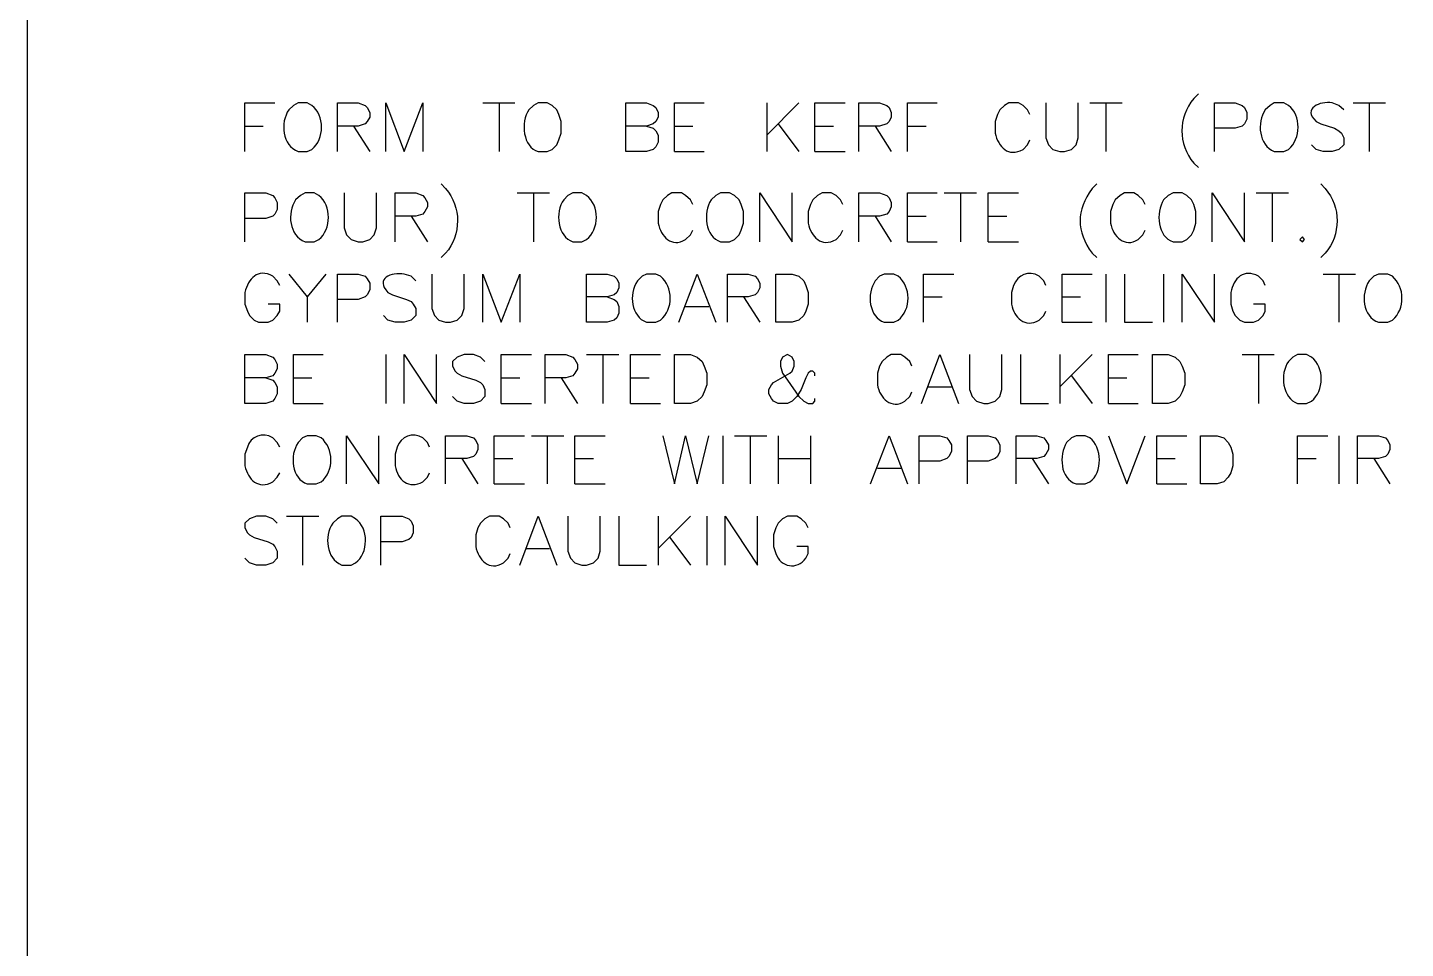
# Model space of a CAD drawing. Header units: millimetres. Extents: x 14 to 201, y 16 to 268.
# Drawn here: x 13.8 to 81.5, y 76.1 to 121.3 of the extents above; entities that cross this region are included whole.
import ezdxf

# ---------------------------------------------------------------- set-up
doc = ezdxf.new("R2010")
doc.units = ezdxf.units.MM
doc.layers.get('0').update_dxf_attribs({"linetype": 'CONTINUOUS'})

msp = doc.modelspace()

# ---------------------------------------------------------------- linework, layer by layer
at = {"color": 0}
for p, q in [((13.8424, 55.4136), (13.8424, 264.541)), ((71.3535, 118.047), (71.1207, 117.814)), ((24.5112, 115.209), (24.5112, 117.602)), ((24.5112, 117.602), (25.9926, 117.602)), ((26.9034, 117.475), (26.6706, 117.263)), ((27.1363, 117.602), (26.9034, 117.475)), ((27.5801, 117.602), (27.1363, 117.602)), ((27.8129, 117.475), (27.5801, 117.602)), ((29.0614, 115.209), (29.0614, 117.602)), ((29.0614, 117.602), (30.0784, 117.602)), ((30.0784, 117.602), (30.4161, 117.475)), ((30.4161, 117.475), (30.5222, 117.369)), ((30.5222, 117.369), (30.6489, 117.136)), ((30.6489, 117.136), (30.6489, 116.903)), ((31.4331, 115.209), (31.4331, 117.602)), ((31.4331, 117.602), (32.3426, 115.209)), ((32.3426, 115.209), (33.2534, 117.602)), ((33.2534, 117.602), (33.2534, 115.209)), ((36.1957, 117.602), (37.7832, 117.602)), ((36.999, 117.602), (36.999, 115.209)), ((38.6927, 117.475), (38.4598, 117.263)), ((38.9255, 117.602), (38.6927, 117.475)), ((39.3707, 117.602), (38.9255, 117.602)), ((39.6035, 117.475), (39.3707, 117.602)), ((39.8364, 117.263), (39.6035, 117.475)), ((39.9411, 117.03), (39.8364, 117.263)), ((43.2223, 115.209), (43.2223, 117.602)), ((43.2223, 117.602), (44.2376, 117.602)), ((44.2376, 117.602), (44.5766, 117.475)), ((44.5766, 117.475), (44.7036, 117.369)), ((44.7036, 117.369), (44.8098, 117.136)), ((44.8098, 117.136), (44.8098, 116.903)), ((45.6145, 115.209), (45.6145, 117.602)), ((45.6145, 117.602), (47.075, 117.602)), ((50.1442, 117.602), (50.1442, 115.209)), ((51.7317, 117.602), (50.1442, 116.014)), ((52.5141, 115.209), (52.5141, 117.602)), ((52.5141, 117.602), (53.9958, 117.602)), ((54.6735, 115.209), (54.6735, 117.602)), ((54.6735, 117.602), (55.6891, 117.602)), ((55.6891, 117.602), (56.049, 117.475)), ((56.049, 117.475), (56.1552, 117.369)), ((56.1552, 117.369), (56.261, 117.136)), ((56.261, 117.136), (56.261, 116.903)), ((57.066, 115.209), (57.066, 117.602)), ((57.066, 117.602), (58.5251, 117.602)), ((61.5957, 117.263), (61.4895, 117.03)), ((61.8285, 117.475), (61.5957, 117.263)), ((62.0391, 117.602), (61.8285, 117.475)), ((62.5052, 117.602), (62.0391, 117.602)), ((62.738, 117.475), (62.5052, 117.602)), ((62.95, 117.263), (62.738, 117.475)), ((63.077, 117.03), (62.95, 117.263)), ((63.8598, 117.602), (63.8598, 115.888)), ((65.4473, 115.888), (65.4473, 117.602)), ((66.0192, 117.602), (67.6067, 117.602)), ((66.8016, 117.602), (66.8016, 115.209)), ((72.136, 115.209), (72.136, 117.602)), ((72.136, 117.602), (73.1516, 117.602)), ((73.1516, 117.602), (73.4907, 117.475)), ((73.4907, 117.475), (73.6177, 117.369)), ((73.6177, 117.369), (73.7235, 117.136)), ((73.7235, 117.136), (73.7235, 116.797)), ((74.8661, 117.475), (74.6333, 117.263)), ((75.0782, 117.602), (74.8661, 117.475)), ((75.5442, 117.602), (75.0782, 117.602)), ((75.777, 117.475), (75.5442, 117.602)), ((78.2532, 117.475), (77.9141, 117.602)), ((78.486, 117.263), (78.2532, 117.475)), ((78.952, 117.602), (80.5395, 117.602)), ((79.7348, 117.602), (79.7348, 115.209)), ((24.5112, 116.459), (25.4207, 116.459)), ((30.0784, 116.459), (29.0614, 116.459)), ((29.8456, 116.459), (30.6489, 115.209)), ((30.4161, 116.566), (30.0784, 116.459)), ((30.5222, 116.692), (30.4161, 116.566)), ((30.6489, 116.903), (30.5222, 116.692)), ((40.0473, 116.692), (39.9411, 117.03)), ((40.0473, 116.12), (40.0473, 116.692)), ((44.2376, 116.459), (43.2223, 116.459)), ((44.5766, 116.566), (44.2376, 116.459)), ((44.2376, 116.459), (44.5766, 116.353)), ((44.7036, 116.692), (44.5766, 116.566)), ((44.8098, 116.903), (44.7036, 116.692)), ((45.6145, 116.459), (46.524, 116.459)), ((50.716, 116.566), (51.7317, 115.209)), ((52.5141, 116.459), (53.425, 116.459)), ((55.6891, 116.459), (54.6735, 116.459)), ((55.4785, 116.459), (56.261, 115.209)), ((56.049, 116.566), (55.6891, 116.459)), ((56.1552, 116.692), (56.049, 116.566)), ((56.261, 116.903), (56.1552, 116.692)), ((57.066, 116.459), (57.9755, 116.459)), ((61.4895, 117.03), (61.3625, 116.692)), ((61.3625, 116.692), (61.3625, 116.12)), ((73.4907, 116.459), (73.1516, 116.353)), ((73.6177, 116.566), (73.4907, 116.459)), ((73.7235, 116.797), (73.6177, 116.566)), ((77.1317, 116.692), (77.3645, 116.566)), ((77.3645, 116.566), (78.0411, 116.353)), ((39.8364, 115.548), (39.9411, 115.781)), ((39.9411, 115.781), (40.0473, 116.12)), ((44.5766, 116.353), (44.7036, 116.227)), ((44.7036, 116.227), (44.8098, 116.014)), ((44.8098, 116.014), (44.8098, 115.675)), ((62.95, 115.548), (63.077, 115.781)), ((63.8598, 115.888), (63.9865, 115.548)), ((65.3411, 115.548), (65.4473, 115.888)), ((73.1516, 116.353), (72.136, 116.353)), ((78.0411, 116.353), (78.2532, 116.227)), ((78.2532, 116.227), (78.3802, 116.12)), ((78.3802, 116.12), (78.486, 115.888)), ((78.486, 115.888), (78.486, 115.548)), ((27.1363, 115.209), (27.5801, 115.209)), ((27.5801, 115.209), (27.8129, 115.316)), ((38.9255, 115.209), (39.3707, 115.209)), ((39.3707, 115.209), (39.6035, 115.316)), ((39.6035, 115.316), (39.8364, 115.548)), ((44.2376, 115.209), (43.2223, 115.209)), ((44.5766, 115.316), (44.2376, 115.209)), ((44.7036, 115.442), (44.5766, 115.316)), ((44.8098, 115.675), (44.7036, 115.442)), ((45.6145, 115.209), (47.075, 115.209)), ((52.5141, 115.209), (53.9958, 115.209)), ((62.738, 115.316), (62.95, 115.548)), ((63.9865, 115.548), (64.1985, 115.316)), ((64.1985, 115.316), (64.5375, 115.209)), ((64.5375, 115.209), (64.7707, 115.209)), ((64.7707, 115.209), (65.1083, 115.316)), ((65.1083, 115.316), (65.3411, 115.548)), ((75.0782, 115.209), (75.5442, 115.209)), ((75.5442, 115.209), (75.777, 115.316)), ((77.1317, 115.316), (76.8985, 115.548)), ((77.4707, 115.209), (77.1317, 115.316)), ((77.9141, 115.209), (77.4707, 115.209)), ((78.2532, 115.316), (77.9141, 115.209)), ((78.486, 115.548), (78.2532, 115.316)), ((71.1207, 114.639), (71.3535, 114.427)), ((24.5112, 110.786), (24.5112, 113.178)), ((24.5112, 113.178), (25.5488, 113.178)), ((25.5488, 113.178), (25.8864, 113.052)), ((25.8864, 113.052), (25.9926, 112.945)), ((27.2411, 113.052), (27.0082, 112.839)), ((27.4739, 113.178), (27.2411, 113.052)), ((27.919, 113.178), (27.4739, 113.178)), ((28.1519, 113.052), (27.919, 113.178)), ((29.4004, 113.178), (29.4004, 111.464)), ((30.9879, 111.464), (30.9879, 113.178)), ((31.8988, 110.786), (31.8988, 113.178)), ((31.8988, 113.178), (32.9144, 113.178)), ((32.9144, 113.178), (33.2534, 113.052)), ((33.2534, 113.052), (33.3582, 112.945)), ((34.1629, 113.622), (34.3752, 113.391)), ((37.8876, 113.178), (39.4751, 113.178)), ((38.6927, 113.178), (38.6927, 110.786)), ((40.386, 113.052), (40.174, 112.839)), ((40.6192, 113.178), (40.386, 113.052)), ((41.0626, 113.178), (40.6192, 113.178)), ((41.2958, 113.052), (41.0626, 113.178)), ((45.2755, 113.052), (45.0427, 112.839)), ((45.4875, 113.178), (45.2755, 113.052)), ((45.9535, 113.178), (45.4875, 113.178)), ((46.1641, 113.052), (45.9535, 113.178)), ((46.3973, 112.839), (46.1641, 113.052)), ((47.6458, 113.052), (47.4126, 112.839)), ((47.8786, 113.178), (47.6458, 113.052)), ((48.3235, 113.178), (47.8786, 113.178)), ((48.5567, 113.052), (48.3235, 113.178)), ((48.7895, 112.839), (48.5567, 113.052)), ((49.8052, 110.786), (49.8052, 113.178)), ((49.8052, 113.178), (51.3927, 110.786)), ((51.3927, 110.786), (51.3927, 113.178)), ((52.6411, 113.052), (52.4083, 112.839)), ((52.874, 113.178), (52.6411, 113.052)), ((53.3192, 113.178), (52.874, 113.178)), ((53.552, 113.052), (53.3192, 113.178)), ((53.7626, 112.839), (53.552, 113.052)), ((54.6735, 110.786), (54.6735, 113.178)), ((54.6735, 113.178), (55.6891, 113.178)), ((55.6891, 113.178), (56.049, 113.052)), ((56.049, 113.052), (56.1552, 112.945)), ((57.066, 110.786), (57.066, 113.178)), ((57.066, 113.178), (58.5251, 113.178)), ((58.8641, 113.178), (60.4516, 113.178)), ((59.6692, 113.178), (59.6692, 110.786)), ((61.0235, 110.786), (61.0235, 113.178)), ((61.0235, 113.178), (62.5052, 113.178)), ((66.3582, 113.622), (66.125, 113.391)), ((67.5005, 113.052), (67.2677, 112.839)), ((67.7125, 113.178), (67.5005, 113.052)), ((68.1785, 113.178), (67.7125, 113.178)), ((68.3891, 113.052), (68.1785, 113.178)), ((68.6223, 112.839), (68.3891, 113.052)), ((69.8708, 113.052), (69.6376, 112.839)), ((70.1036, 113.178), (69.8708, 113.052)), ((70.5485, 113.178), (70.1036, 113.178)), ((70.7817, 113.052), (70.5485, 113.178)), ((71.0145, 112.839), (70.7817, 113.052)), ((72.0302, 110.786), (72.0302, 113.178)), ((72.0302, 113.178), (73.6177, 110.786)), ((73.6177, 110.786), (73.6177, 113.178)), ((74.1895, 113.178), (75.777, 113.178)), ((74.9723, 113.178), (74.9723, 110.786)), ((77.3645, 113.622), (77.5751, 113.391)), ((25.9926, 112.945), (26.0987, 112.713)), ((26.0987, 112.373), (25.9926, 112.141)), ((26.0987, 112.713), (26.0987, 112.373)), ((33.3582, 112.945), (33.4863, 112.713)), ((33.4863, 112.5), (33.3582, 112.267)), ((33.4863, 112.713), (33.4863, 112.5)), ((44.9365, 112.606), (44.8098, 112.267)), ((45.0427, 112.839), (44.9365, 112.606)), ((46.524, 112.606), (46.3973, 112.839)), ((48.8957, 112.606), (48.7895, 112.839)), ((49.0001, 112.267), (48.8957, 112.606)), ((52.3035, 112.606), (52.1751, 112.267)), ((52.4083, 112.839), (52.3035, 112.606)), ((53.891, 112.606), (53.7626, 112.839)), ((56.1552, 112.945), (56.261, 112.713)), ((56.261, 112.5), (56.1552, 112.267)), ((56.261, 112.713), (56.261, 112.5)), ((67.1407, 112.606), (67.0348, 112.267)), ((67.2677, 112.839), (67.1407, 112.606)), ((68.7282, 112.606), (68.6223, 112.839)), ((71.1207, 112.606), (71.0145, 112.839)), ((71.2251, 112.267), (71.1207, 112.606)), ((25.5488, 111.93), (24.5112, 111.93)), ((25.8864, 112.034), (25.5488, 111.93)), ((25.9926, 112.141), (25.8864, 112.034)), ((32.9144, 112.034), (31.8988, 112.034)), ((32.6815, 112.034), (33.4863, 110.786)), ((33.2534, 112.141), (32.9144, 112.034)), ((33.3582, 112.267), (33.2534, 112.141)), ((44.8098, 112.267), (44.8098, 111.697)), ((48.8957, 111.358), (49.0001, 111.697)), ((49.0001, 111.697), (49.0001, 112.267)), ((52.1751, 112.267), (52.1751, 111.697)), ((55.6891, 112.034), (54.6735, 112.034)), ((55.4785, 112.034), (56.261, 110.786)), ((56.049, 112.141), (55.6891, 112.034)), ((56.1552, 112.267), (56.049, 112.141)), ((57.066, 112.034), (57.9755, 112.034)), ((61.0235, 112.034), (61.9333, 112.034)), ((67.0348, 112.267), (67.0348, 111.697)), ((71.1207, 111.358), (71.2251, 111.697)), ((71.2251, 111.697), (71.2251, 112.267)), ((29.4004, 111.464), (29.5065, 111.125)), ((29.5065, 111.125), (29.7394, 110.892)), ((30.6489, 110.892), (30.8612, 111.125)), ((30.8612, 111.125), (30.9879, 111.464)), ((46.1641, 110.892), (46.3973, 111.125)), ((46.3973, 111.125), (46.524, 111.358)), ((48.5567, 110.892), (48.7895, 111.125)), ((48.7895, 111.125), (48.8957, 111.358)), ((53.552, 110.892), (53.7626, 111.125)), ((53.7626, 111.125), (53.891, 111.358)), ((68.3891, 110.892), (68.6223, 111.125)), ((68.6223, 111.125), (68.7282, 111.358)), ((70.7817, 110.892), (71.0145, 111.125)), ((71.0145, 111.125), (71.1207, 111.358)), ((76.4536, 111.019), (76.3266, 110.892)), ((76.5598, 110.892), (76.4536, 111.019)), ((27.4739, 110.786), (27.919, 110.786)), ((27.919, 110.786), (28.1519, 110.892)), ((29.7394, 110.892), (30.0784, 110.786)), ((30.0784, 110.786), (30.3113, 110.786)), ((30.3113, 110.786), (30.6489, 110.892)), ((40.6192, 110.786), (41.0626, 110.786)), ((41.0626, 110.786), (41.2958, 110.892)), ((47.8786, 110.786), (48.3235, 110.786)), ((48.3235, 110.786), (48.5567, 110.892)), ((57.066, 110.786), (58.5251, 110.786)), ((61.0235, 110.786), (62.5052, 110.786)), ((70.1036, 110.786), (70.5485, 110.786)), ((70.5485, 110.786), (70.7817, 110.892)), ((76.3266, 110.892), (76.4536, 110.786)), ((76.4536, 110.786), (76.5598, 110.892)), ((34.3752, 110.216), (34.1629, 110.003)), ((66.125, 110.216), (66.3582, 110.003)), ((77.5751, 110.216), (77.3645, 110.003)), ((26.0987, 108.859), (25.8864, 109.092)), ((26.6706, 109.198), (27.5801, 108.077)), ((28.4909, 109.198), (27.5801, 108.077)), ((29.0614, 106.828), (29.0614, 109.198)), ((29.0614, 109.198), (30.0784, 109.198)), ((30.0784, 109.198), (30.4161, 109.092)), ((30.4161, 109.092), (30.5222, 108.966)), ((30.5222, 108.966), (30.6489, 108.755)), ((32.6815, 109.092), (32.3426, 109.198)), ((32.9144, 108.859), (32.6815, 109.092)), ((33.6972, 109.198), (33.6972, 107.505)), ((35.2848, 107.505), (35.2848, 109.198)), ((36.1957, 106.828), (36.1957, 109.198)), ((36.1957, 109.198), (37.1052, 106.828)), ((37.1052, 106.828), (38.016, 109.198)), ((38.016, 109.198), (38.016, 106.828)), ((41.2958, 106.828), (41.2958, 109.198)), ((41.2958, 109.198), (42.3125, 109.198)), ((42.3125, 109.198), (42.6501, 109.092)), ((42.6501, 109.092), (42.7785, 108.966)), ((42.7785, 108.966), (42.8833, 108.755)), ((44.027, 109.092), (43.7942, 108.859)), ((44.2376, 109.198), (44.027, 109.092)), ((44.7036, 109.198), (44.2376, 109.198)), ((44.9365, 109.092), (44.7036, 109.198)), ((45.8251, 106.828), (46.736, 109.198)), ((46.736, 109.198), (47.6458, 106.828)), ((48.2177, 106.828), (48.2177, 109.198)), ((48.2177, 109.198), (49.2333, 109.198)), ((49.2333, 109.198), (49.5723, 109.092)), ((49.5723, 109.092), (49.699, 108.966)), ((49.699, 108.966), (49.8052, 108.755)), ((50.5876, 106.828), (50.5876, 109.198)), ((50.5876, 109.198), (51.3927, 109.198)), ((51.3927, 109.198), (51.7317, 109.092)), ((51.7317, 109.092), (51.9645, 108.859)), ((55.6891, 109.092), (55.4785, 108.859)), ((55.9223, 109.198), (55.6891, 109.092)), ((56.388, 109.198), (55.9223, 109.198)), ((56.6, 109.092), (56.388, 109.198)), ((57.8485, 106.828), (57.8485, 109.198)), ((57.8485, 109.198), (59.3302, 109.198)), ((63.7536, 108.859), (63.5208, 109.092)), ((64.6645, 106.828), (64.6645, 109.198)), ((64.6645, 109.198), (66.125, 109.198)), ((66.8016, 109.198), (66.8016, 106.828)), ((67.7125, 109.198), (67.7125, 106.828)), ((69.6376, 109.198), (69.6376, 106.828)), ((70.5485, 106.828), (70.5485, 109.198)), ((70.5485, 109.198), (72.136, 106.828)), ((72.136, 106.828), (72.136, 109.198)), ((74.5285, 108.859), (74.2957, 109.092)), ((77.4707, 109.198), (79.0582, 109.198)), ((78.2532, 109.198), (78.2532, 106.828)), ((79.9677, 109.092), (79.7348, 108.859)), ((80.2005, 109.198), (79.9677, 109.092)), ((80.6457, 109.198), (80.2005, 109.198)), ((80.8785, 109.092), (80.6457, 109.198)), ((24.5112, 108.289), (24.5112, 107.717)), ((26.2254, 108.628), (26.0987, 108.859)), ((30.6489, 108.416), (30.5222, 108.183)), ((30.6489, 108.755), (30.6489, 108.416)), ((31.5378, 108.289), (31.7707, 108.183)), ((42.7785, 108.289), (42.6501, 108.183)), ((42.8833, 108.522), (42.7785, 108.289)), ((42.8833, 108.755), (42.8833, 108.522)), ((49.699, 108.289), (49.5723, 108.183)), ((49.8052, 108.522), (49.699, 108.289)), ((49.8052, 108.755), (49.8052, 108.522)), ((51.9645, 108.859), (52.0707, 108.628)), ((52.0707, 108.628), (52.1751, 108.289)), ((52.1751, 108.289), (52.1751, 107.717)), ((62.2723, 108.628), (62.1661, 108.289)), ((62.1661, 108.289), (62.1661, 107.717)), ((63.8598, 108.628), (63.7536, 108.859)), ((72.941, 108.289), (72.941, 107.717)), ((74.6333, 108.628), (74.5285, 108.859)), ((24.5112, 107.717), (24.6379, 107.378)), ((26.2254, 107.717), (25.6536, 107.717)), ((26.2254, 107.378), (26.2254, 107.717)), ((27.5801, 108.077), (27.5801, 106.828)), ((30.0784, 107.95), (29.0614, 107.95)), ((30.4161, 108.077), (30.0784, 107.95)), ((30.5222, 108.183), (30.4161, 108.077)), ((31.7707, 108.183), (32.4487, 107.95)), ((32.4487, 107.95), (32.6815, 107.844)), ((32.6815, 107.844), (32.7877, 107.717)), ((32.7877, 107.717), (32.9144, 107.505)), ((42.3125, 108.077), (41.2958, 108.077)), ((42.6501, 108.183), (42.3125, 108.077)), ((42.3125, 108.077), (42.6501, 107.95)), ((42.6501, 107.95), (42.7785, 107.844)), ((42.7785, 107.844), (42.8833, 107.611)), ((42.8833, 107.611), (42.8833, 107.272)), ((46.1641, 107.611), (47.3082, 107.611)), ((49.2333, 108.077), (48.2177, 108.077)), ((49.0001, 108.077), (49.8052, 106.828)), ((49.5723, 108.183), (49.2333, 108.077)), ((52.1751, 107.717), (52.0707, 107.378)), ((57.8485, 108.077), (58.7583, 108.077)), ((64.6645, 108.077), (65.5532, 108.077)), ((72.941, 107.717), (73.0458, 107.378)), ((74.6333, 107.717), (74.0625, 107.717)), ((74.6333, 107.378), (74.6333, 107.717)), ((24.6379, 107.378), (24.744, 107.167)), ((24.744, 107.167), (24.9769, 106.934)), ((24.9769, 106.934), (25.1878, 106.828)), ((25.6536, 106.828), (25.8864, 106.934)), ((25.8864, 106.934), (26.0987, 107.167)), ((26.0987, 107.167), (26.2254, 107.378)), ((31.5378, 106.934), (31.3269, 107.167)), ((31.8988, 106.828), (31.5378, 106.934)), ((32.6815, 106.934), (32.3426, 106.828)), ((32.9144, 107.167), (32.6815, 106.934)), ((32.9144, 107.505), (32.9144, 107.167)), ((33.6972, 107.505), (33.8239, 107.167)), ((33.8239, 107.167), (34.0362, 106.934)), ((34.0362, 106.934), (34.3752, 106.828)), ((34.6081, 106.828), (34.9457, 106.934)), ((34.9457, 106.934), (35.1786, 107.167)), ((35.1786, 107.167), (35.2848, 107.505)), ((42.6501, 106.934), (42.3125, 106.828)), ((42.7785, 107.041), (42.6501, 106.934)), ((42.8833, 107.272), (42.7785, 107.041)), ((44.7036, 106.828), (44.9365, 106.934)), ((51.7317, 106.934), (51.3927, 106.828)), ((51.9645, 107.167), (51.7317, 106.934)), ((52.0707, 107.378), (51.9645, 107.167)), ((56.388, 106.828), (56.6, 106.934)), ((63.5208, 106.934), (63.7536, 107.167)), ((63.7536, 107.167), (63.8598, 107.378)), ((73.0458, 107.378), (73.1516, 107.167)), ((73.1516, 107.167), (73.3848, 106.934)), ((73.3848, 106.934), (73.6177, 106.828)), ((74.0625, 106.828), (74.2957, 106.934)), ((74.2957, 106.934), (74.5285, 107.167)), ((74.5285, 107.167), (74.6333, 107.378)), ((80.6457, 106.828), (80.8785, 106.934)), ((25.1878, 106.828), (25.6536, 106.828)), ((32.3426, 106.828), (31.8988, 106.828)), ((34.3752, 106.828), (34.6081, 106.828)), ((42.3125, 106.828), (41.2958, 106.828)), ((44.2376, 106.828), (44.7036, 106.828)), ((51.3927, 106.828), (50.5876, 106.828)), ((55.9223, 106.828), (56.388, 106.828)), ((64.6645, 106.828), (66.125, 106.828)), ((67.7125, 106.828), (69.088, 106.828)), ((73.6177, 106.828), (74.0625, 106.828)), ((80.2005, 106.828), (80.6457, 106.828)), ((24.5112, 102.848), (24.5112, 105.241)), ((24.5112, 105.241), (25.5488, 105.241)), ((25.5488, 105.241), (25.8864, 105.114)), ((25.8864, 105.114), (25.9926, 105.008)), ((25.9926, 105.008), (26.0987, 104.775)), ((26.9034, 102.848), (26.9034, 105.241)), ((26.9034, 105.241), (28.3628, 105.241)), ((31.4331, 105.241), (31.4331, 102.848)), ((32.3426, 102.848), (32.3426, 105.241)), ((32.3426, 105.241), (33.9301, 102.848)), ((33.9301, 102.848), (33.9301, 105.241)), ((34.9457, 105.114), (34.7128, 104.902)), ((34.7128, 104.902), (34.7128, 104.669)), ((35.2848, 105.241), (34.9457, 105.114)), ((35.7505, 105.241), (35.2848, 105.241)), ((36.0895, 105.114), (35.7505, 105.241)), ((36.3001, 104.902), (36.0895, 105.114)), ((37.1052, 102.848), (37.1052, 105.241)), ((37.1052, 105.241), (38.5865, 105.241)), ((39.2645, 102.848), (39.2645, 105.241)), ((39.2645, 105.241), (40.2802, 105.241)), ((40.2802, 105.241), (40.6192, 105.114)), ((40.6192, 105.114), (40.725, 105.008)), ((40.725, 105.008), (40.852, 104.775)), ((41.2958, 105.241), (42.8833, 105.241)), ((42.1005, 105.241), (42.1005, 102.848)), ((43.4552, 102.848), (43.4552, 105.241)), ((43.4552, 105.241), (44.9365, 105.241)), ((45.6145, 102.848), (45.6145, 105.241)), ((45.6145, 105.241), (46.3973, 105.241)), ((46.3973, 105.241), (46.736, 105.114)), ((46.736, 105.114), (46.9692, 104.902)), ((46.9692, 104.902), (47.075, 104.669)), ((50.9266, 105.114), (50.8208, 104.902)), ((50.8208, 104.902), (50.8208, 104.669)), ((51.1598, 105.241), (50.9266, 105.114)), ((51.3927, 105.114), (51.1598, 105.241)), ((51.4985, 104.902), (51.3927, 105.114)), ((51.4985, 104.669), (51.4985, 104.902)), ((55.8161, 104.902), (55.6891, 104.669)), ((56.049, 105.114), (55.8161, 104.902)), ((56.261, 105.241), (56.049, 105.114)), ((56.727, 105.241), (56.261, 105.241)), ((56.9376, 105.114), (56.727, 105.241)), ((57.1708, 104.902), (56.9376, 105.114)), ((57.2766, 104.669), (57.1708, 104.902)), ((57.7427, 102.848), (58.6535, 105.241)), ((58.6535, 105.241), (59.563, 102.848)), ((60.1126, 105.241), (60.1126, 103.527)), ((61.7001, 103.527), (61.7001, 105.241)), ((62.611, 105.241), (62.611, 102.848)), ((64.5375, 105.241), (64.5375, 102.848)), ((66.125, 105.241), (64.5375, 103.653)), ((66.9286, 102.848), (66.9286, 105.241)), ((66.9286, 105.241), (68.3891, 105.241)), ((69.088, 102.848), (69.088, 105.241)), ((69.088, 105.241), (69.8708, 105.241)), ((69.8708, 105.241), (70.2098, 105.114)), ((70.2098, 105.114), (70.4427, 104.902)), ((70.4427, 104.902), (70.5485, 104.669)), ((73.4907, 105.241), (75.0782, 105.241)), ((74.2957, 105.241), (74.2957, 102.848)), ((75.9876, 105.114), (75.777, 104.902)), ((76.2208, 105.241), (75.9876, 105.114)), ((76.6657, 105.241), (76.2208, 105.241)), ((76.8985, 105.114), (76.6657, 105.241)), ((25.9926, 104.33), (25.8864, 104.203)), ((26.0987, 104.542), (25.9926, 104.33)), ((26.0987, 104.775), (26.0987, 104.542)), ((34.7128, 104.669), (34.8409, 104.436)), ((34.8409, 104.436), (34.9457, 104.33)), ((34.9457, 104.33), (35.1786, 104.203)), ((40.725, 104.33), (40.6192, 104.203)), ((40.852, 104.542), (40.725, 104.33)), ((40.852, 104.775), (40.852, 104.542)), ((47.075, 104.669), (47.202, 104.33)), ((47.202, 104.33), (47.202, 103.759)), ((50.4832, 103.866), (51.2865, 104.33)), ((50.8208, 104.669), (50.9266, 104.33)), ((50.9266, 104.33), (51.1598, 103.992)), ((51.2865, 104.33), (51.3927, 104.436)), ((51.3927, 104.436), (51.4985, 104.669)), ((52.1751, 104.33), (52.0707, 104.097)), ((52.3035, 104.436), (52.1751, 104.33)), ((52.4083, 104.436), (52.3035, 104.436)), ((52.5141, 104.33), (52.4083, 104.436)), ((52.5141, 104.203), (52.5141, 104.33)), ((55.6891, 104.669), (55.5833, 104.33)), ((55.5833, 104.33), (55.5833, 103.759)), ((70.5485, 104.669), (70.6755, 104.33)), ((70.6755, 104.33), (70.6755, 103.759)), ((25.5488, 104.097), (24.5112, 104.097)), ((25.8864, 104.203), (25.5488, 104.097)), ((25.5488, 104.097), (25.8864, 103.992)), ((25.8864, 103.992), (25.9926, 103.866)), ((25.9926, 103.866), (26.0987, 103.653)), ((26.0987, 103.653), (26.0987, 103.314)), ((26.9034, 104.097), (27.8129, 104.097)), ((35.1786, 104.203), (35.8567, 103.992)), ((35.8567, 103.992), (36.0895, 103.866)), ((36.0895, 103.866), (36.1957, 103.759)), ((36.1957, 103.759), (36.3001, 103.527)), ((37.1052, 104.097), (38.016, 104.097)), ((40.2802, 104.097), (39.2645, 104.097)), ((40.0473, 104.097), (40.852, 102.848)), ((40.6192, 104.203), (40.2802, 104.097)), ((43.4552, 104.097), (44.366, 104.097)), ((47.202, 103.759), (47.075, 103.42)), ((50.25, 103.527), (50.377, 103.759)), ((50.377, 103.759), (50.4832, 103.866)), ((51.1598, 103.992), (51.7317, 103.188)), ((52.0707, 104.097), (51.8375, 103.527)), ((58.0817, 103.653), (59.224, 103.653)), ((65.1083, 104.203), (66.125, 102.848)), ((66.9286, 104.097), (67.8395, 104.097)), ((70.6755, 103.759), (70.5485, 103.42)), ((25.8864, 102.955), (25.5488, 102.848)), ((25.9926, 103.081), (25.8864, 102.955)), ((26.0987, 103.314), (25.9926, 103.081)), ((34.9457, 102.955), (34.7128, 103.188)), ((35.2848, 102.848), (34.9457, 102.955)), ((36.0895, 102.955), (35.7505, 102.848)), ((36.3001, 103.188), (36.0895, 102.955)), ((36.3001, 103.527), (36.3001, 103.188)), ((46.736, 102.955), (46.3973, 102.848)), ((46.9692, 103.188), (46.736, 102.955)), ((47.075, 103.42), (46.9692, 103.188)), ((50.25, 103.314), (50.25, 103.527)), ((50.377, 103.081), (50.25, 103.314)), ((50.4832, 102.955), (50.377, 103.081)), ((50.716, 102.848), (50.4832, 102.955)), ((51.3927, 102.955), (51.1598, 102.848)), ((51.6255, 103.188), (51.3927, 102.955)), ((51.8375, 103.527), (51.6255, 103.188)), ((51.7317, 103.188), (51.9645, 102.955)), ((51.9645, 102.955), (52.1751, 102.848)), ((52.4083, 102.848), (52.5141, 102.955)), ((52.5141, 102.955), (52.5141, 103.081)), ((56.9376, 102.955), (57.1708, 103.188)), ((57.1708, 103.188), (57.2766, 103.42)), ((60.1126, 103.527), (60.241, 103.188)), ((60.241, 103.188), (60.4516, 102.955)), ((60.4516, 102.955), (60.8115, 102.848)), ((61.0235, 102.848), (61.3625, 102.955)), ((61.3625, 102.955), (61.5957, 103.188)), ((61.5957, 103.188), (61.7001, 103.527)), ((70.2098, 102.955), (69.8708, 102.848)), ((70.4427, 103.188), (70.2098, 102.955)), ((70.5485, 103.42), (70.4427, 103.188)), ((76.6657, 102.848), (76.8985, 102.955)), ((25.5488, 102.848), (24.5112, 102.848)), ((26.9034, 102.848), (28.3628, 102.848)), ((35.7505, 102.848), (35.2848, 102.848)), ((37.1052, 102.848), (38.5865, 102.848)), ((43.4552, 102.848), (44.9365, 102.848)), ((46.3973, 102.848), (45.6145, 102.848)), ((51.1598, 102.848), (50.716, 102.848)), ((52.1751, 102.848), (52.4083, 102.848)), ((60.8115, 102.848), (61.0235, 102.848)), ((62.611, 102.848), (63.9865, 102.848)), ((66.9286, 102.848), (68.3891, 102.848)), ((69.8708, 102.848), (69.088, 102.848)), ((76.2208, 102.848), (76.6657, 102.848)), ((26.0987, 100.922), (25.8864, 101.155)), ((26.2254, 100.691), (26.0987, 100.922)), ((27.3472, 101.155), (27.1363, 100.922)), ((27.5801, 101.261), (27.3472, 101.155)), ((28.0252, 101.261), (27.5801, 101.261)), ((28.2581, 101.155), (28.0252, 101.261)), ((29.5065, 98.8907), (29.5065, 101.261)), ((29.5065, 101.261), (31.094, 98.8907)), ((31.094, 98.8907), (31.094, 101.261)), ((33.4863, 100.922), (33.2534, 101.155)), ((33.5911, 100.691), (33.4863, 100.922)), ((34.3752, 98.8907), (34.3752, 101.261)), ((34.3752, 101.261), (35.4115, 101.261)), ((35.4115, 101.261), (35.7505, 101.155)), ((35.7505, 101.155), (35.8567, 101.028)), ((35.8567, 101.028), (35.9625, 100.817)), ((36.7661, 98.8907), (36.7661, 101.261)), ((36.7661, 101.261), (38.2489, 101.261)), ((38.5865, 101.261), (40.174, 101.261)), ((39.3707, 101.261), (39.3707, 98.8907)), ((40.725, 98.8907), (40.725, 101.261)), ((40.725, 101.261), (42.2067, 101.261)), ((45.0427, 101.261), (45.6145, 98.8907)), ((45.6145, 98.8907), (46.1641, 101.261)), ((46.1641, 101.261), (46.736, 98.8907)), ((46.736, 98.8907), (47.3082, 101.261)), ((47.9848, 101.261), (47.9848, 98.8907)), ((48.5567, 101.261), (50.1442, 101.261)), ((49.3391, 101.261), (49.3391, 98.8907)), ((50.716, 101.261), (50.716, 98.8907)), ((52.3035, 101.261), (52.3035, 98.8907)), ((55.2457, 98.8907), (56.1552, 101.261)), ((56.1552, 101.261), (57.066, 98.8907)), ((57.6365, 98.8907), (57.6365, 101.261)), ((57.6365, 101.261), (58.6535, 101.261)), ((58.6535, 101.261), (58.9911, 101.155)), ((58.9911, 101.155), (59.0973, 101.028)), ((59.0973, 101.028), (59.224, 100.817)), ((60.0082, 98.8907), (60.0082, 101.261)), ((60.0082, 101.261), (61.0235, 101.261)), ((61.0235, 101.261), (61.3625, 101.155)), ((61.3625, 101.155), (61.4895, 101.028)), ((61.4895, 101.028), (61.5957, 100.817)), ((62.399, 98.8907), (62.399, 101.261)), ((62.399, 101.261), (63.416, 101.261)), ((63.416, 101.261), (63.7536, 101.155)), ((63.7536, 101.155), (63.8598, 101.028)), ((63.8598, 101.028), (63.9865, 100.817)), ((65.1083, 101.155), (64.8751, 100.922)), ((65.3411, 101.261), (65.1083, 101.155)), ((65.786, 101.261), (65.3411, 101.261)), ((66.0192, 101.155), (65.786, 101.261)), ((66.9286, 101.261), (67.8395, 98.8907)), ((67.8395, 98.8907), (68.7282, 101.261)), ((69.3, 98.8907), (69.3, 101.261)), ((69.3, 101.261), (70.7817, 101.261)), ((71.4583, 98.8907), (71.4583, 101.261)), ((71.4583, 101.261), (72.263, 101.261)), ((72.263, 101.261), (72.602, 101.155)), ((72.602, 101.155), (72.8126, 100.922)), ((72.8126, 100.922), (72.941, 100.691)), ((76.2208, 98.8907), (76.2208, 101.261)), ((76.2208, 101.261), (77.7035, 101.261)), ((78.2532, 101.261), (78.2532, 98.8907)), ((79.1626, 98.8907), (79.1626, 101.261)), ((79.1626, 101.261), (80.2005, 101.261)), ((80.2005, 101.261), (80.5395, 101.155)), ((80.5395, 101.155), (80.6457, 101.028)), ((80.6457, 101.028), (80.7501, 100.817)), ((24.6379, 100.691), (24.5112, 100.352)), ((24.5112, 100.352), (24.5112, 99.7797)), ((32.0036, 100.691), (31.8988, 100.352)), ((31.8988, 100.352), (31.8988, 99.7797)), ((35.7505, 100.245), (35.4115, 100.139)), ((35.8567, 100.352), (35.7505, 100.245)), ((35.9625, 100.584), (35.8567, 100.352)), ((35.9625, 100.817), (35.9625, 100.584)), ((59.0973, 100.245), (58.9911, 100.139)), ((59.224, 100.478), (59.0973, 100.245)), ((59.224, 100.817), (59.224, 100.478)), ((61.4895, 100.245), (61.3625, 100.139)), ((61.5957, 100.478), (61.4895, 100.245)), ((61.5957, 100.817), (61.5957, 100.478)), ((63.7536, 100.245), (63.416, 100.139)), ((63.8598, 100.352), (63.7536, 100.245)), ((63.9865, 100.584), (63.8598, 100.352)), ((63.9865, 100.817), (63.9865, 100.584)), ((72.941, 100.691), (73.0458, 100.352)), ((73.0458, 100.352), (73.0458, 99.7797)), ((80.5395, 100.245), (80.2005, 100.139)), ((80.6457, 100.352), (80.5395, 100.245)), ((80.7501, 100.584), (80.6457, 100.352)), ((80.7501, 100.817), (80.7501, 100.584)), ((35.4115, 100.139), (34.3752, 100.139)), ((35.1786, 100.139), (35.9625, 98.8907)), ((36.7661, 100.139), (37.677, 100.139)), ((40.725, 100.139), (41.6348, 100.139)), ((50.716, 100.139), (52.3035, 100.139)), ((55.5833, 99.6735), (56.727, 99.6735)), ((58.6535, 100.013), (57.6365, 100.013)), ((58.9911, 100.139), (58.6535, 100.013)), ((61.0235, 100.013), (60.0082, 100.013)), ((61.3625, 100.139), (61.0235, 100.013)), ((63.416, 100.139), (62.399, 100.139)), ((63.1832, 100.139), (63.9865, 98.8907)), ((69.3, 100.139), (70.2098, 100.139)), ((73.0458, 99.7797), (72.941, 99.4406)), ((76.2208, 100.139), (77.1317, 100.139)), ((80.2005, 100.139), (79.1626, 100.139)), ((79.9677, 100.139), (80.7501, 98.8907)), ((25.8864, 98.9969), (26.0987, 99.2297)), ((26.0987, 99.2297), (26.2254, 99.4406)), ((27.5801, 98.8907), (28.0252, 98.8907)), ((28.0252, 98.8907), (28.2581, 98.9969)), ((33.2534, 98.9969), (33.4863, 99.2297)), ((33.4863, 99.2297), (33.5911, 99.4406)), ((36.7661, 98.8907), (38.2489, 98.8907)), ((40.725, 98.8907), (42.2067, 98.8907)), ((65.3411, 98.8907), (65.786, 98.8907)), ((65.786, 98.8907), (66.0192, 98.9969)), ((69.3, 98.8907), (70.7817, 98.8907)), ((72.263, 98.8907), (71.4583, 98.8907)), ((72.602, 98.9969), (72.263, 98.8907)), ((72.8126, 99.2297), (72.602, 98.9969)), ((72.941, 99.4406), (72.8126, 99.2297)), ((24.744, 97.1765), (24.5112, 96.9642)), ((24.5112, 96.9642), (24.5112, 96.7313)), ((25.0831, 97.3032), (24.744, 97.1765)), ((25.5488, 97.3032), (25.0831, 97.3032)), ((25.8864, 97.1765), (25.5488, 97.3032)), ((26.0987, 96.9642), (25.8864, 97.1765)), ((26.5644, 97.3032), (28.1519, 97.3032)), ((27.3472, 97.3032), (27.3472, 94.911)), ((29.0614, 97.1765), (28.8286, 96.9642)), ((29.2737, 97.3032), (29.0614, 97.1765)), ((29.7394, 97.3032), (29.2737, 97.3032)), ((29.9503, 97.1765), (29.7394, 97.3032)), ((31.2002, 94.911), (31.2002, 97.3032)), ((31.2002, 97.3032), (32.2364, 97.3032)), ((32.2364, 97.3032), (32.5754, 97.1765)), ((32.5754, 97.1765), (32.6815, 97.0703)), ((32.6815, 97.0703), (32.7877, 96.8375)), ((32.7877, 96.8375), (32.7877, 96.4985)), ((36.0895, 96.9642), (35.9625, 96.7313)), ((36.3001, 97.1765), (36.0895, 96.9642)), ((36.5333, 97.3032), (36.3001, 97.1765)), ((36.999, 97.3032), (36.5333, 97.3032)), ((37.211, 97.1765), (36.999, 97.3032)), ((37.4442, 96.9642), (37.211, 97.1765)), ((37.55, 96.7313), (37.4442, 96.9642)), ((38.016, 94.911), (38.9255, 97.3032)), ((38.9255, 97.3032), (39.8364, 94.911)), ((40.386, 97.3032), (40.386, 95.589)), ((41.9735, 95.589), (41.9735, 97.3032)), ((42.8833, 97.3032), (42.8833, 94.911)), ((44.8098, 97.3032), (44.8098, 94.911)), ((46.3973, 97.3032), (44.8098, 95.7157)), ((47.202, 97.3032), (47.202, 94.911)), ((48.1115, 94.911), (48.1115, 97.3032)), ((48.1115, 97.3032), (49.699, 94.911)), ((49.699, 94.911), (49.699, 97.3032)), ((50.716, 96.9642), (50.5876, 96.7313)), ((50.9266, 97.1765), (50.716, 96.9642)), ((51.1598, 97.3032), (50.9266, 97.1765)), ((51.6255, 97.3032), (51.1598, 97.3032)), ((51.8375, 97.1765), (51.6255, 97.3032)), ((52.0707, 96.9642), (51.8375, 97.1765)), ((52.1751, 96.7313), (52.0707, 96.9642)), ((24.5112, 96.7313), (24.6379, 96.4985)), ((24.6379, 96.4985), (24.744, 96.3923)), ((24.744, 96.3923), (24.9769, 96.2656)), ((24.9769, 96.2656), (25.6536, 96.0547)), ((32.5754, 96.1595), (32.2364, 96.0547)), ((32.6815, 96.2656), (32.5754, 96.1595)), ((32.7877, 96.4985), (32.6815, 96.2656)), ((35.9625, 96.7313), (35.8567, 96.3923)), ((35.8567, 96.3923), (35.8567, 95.8219)), ((45.3817, 96.2656), (46.3973, 94.911)), ((50.5876, 96.7313), (50.4832, 96.3923)), ((50.4832, 96.3923), (50.4832, 95.8219)), ((25.6536, 96.0547), (25.8864, 95.928)), ((25.8864, 95.928), (25.9926, 95.8219)), ((25.9926, 95.8219), (26.0987, 95.589)), ((26.0987, 95.589), (26.0987, 95.25)), ((32.2364, 96.0547), (31.2002, 96.0547)), ((37.4442, 95.25), (37.55, 95.4828)), ((38.3536, 95.7157), (39.4751, 95.7157)), ((40.386, 95.589), (40.513, 95.25)), ((41.8677, 95.25), (41.9735, 95.589)), ((50.4832, 95.8219), (50.5876, 95.4828)), ((52.1751, 95.8219), (51.6255, 95.8219)), ((52.0707, 95.25), (52.1751, 95.4828)), ((52.1751, 95.4828), (52.1751, 95.8219)), ((24.744, 95.0172), (24.5112, 95.25)), ((25.0831, 94.911), (24.744, 95.0172)), ((25.5488, 94.911), (25.0831, 94.911)), ((25.8864, 95.0172), (25.5488, 94.911)), ((26.0987, 95.25), (25.8864, 95.0172)), ((29.2737, 94.911), (29.7394, 94.911)), ((29.7394, 94.911), (29.9503, 95.0172)), ((37.211, 95.0172), (37.4442, 95.25)), ((40.513, 95.25), (40.725, 95.0172)), ((40.725, 95.0172), (41.0626, 94.911)), ((41.0626, 94.911), (41.2958, 94.911)), ((41.2958, 94.911), (41.6348, 95.0172)), ((41.6348, 95.0172), (41.8677, 95.25)), ((42.8833, 94.911), (44.2376, 94.911))]:
    msp.add_line(p, q, dxfattribs=at)
for points in [[(71.1207, 117.814), (70.3365, 116.84), (70.3516, 115.615), (71.1207, 114.639)], [(26.6706, 117.263), (26.2461, 116.625), (26.3398, 115.5), (27.1363, 115.209)], [(27.8129, 115.316), (28.4289, 115.828), (28.4468, 116.987), (27.8129, 117.475)], [(38.4598, 117.263), (38.063, 116.647), (38.1621, 115.427), (38.9255, 115.209)], [(74.6333, 117.263), (74.2114, 116.622), (74.3052, 115.53), (75.0782, 115.209)], [(75.777, 115.316), (76.393, 115.828), (76.411, 116.987), (75.777, 117.475)], [(77.9141, 117.602), (77.3328, 117.704), (76.4342, 117.335), (77.1317, 116.692)], [(61.3625, 116.12), (61.5322, 115.437), (61.9979, 114.909), (62.738, 115.316)], [(28.1519, 110.892), (28.7679, 111.405), (28.7859, 112.564), (28.1519, 113.052)], [(34.3752, 113.391), (35.162, 112.488), (35.1482, 111.119), (34.3752, 110.216)], [(41.2958, 110.892), (41.9322, 111.403), (41.9587, 112.554), (41.2958, 113.052)], [(66.125, 113.391), (65.3355, 112.303), (65.3507, 111.306), (66.125, 110.216)], [(77.5751, 113.391), (78.3636, 112.488), (78.3498, 111.119), (77.5751, 110.216)], [(27.0082, 112.839), (26.5851, 112.2), (26.6788, 111.077), (27.4739, 110.786)], [(40.174, 112.839), (39.7221, 112.243), (39.8833, 111.008), (40.6192, 110.786)], [(47.4126, 112.839), (47.0172, 112.223), (47.1166, 111.002), (47.8786, 110.786)], [(69.6376, 112.839), (69.2422, 112.223), (69.3416, 111.002), (70.1036, 110.786)], [(44.8098, 111.697), (44.9626, 111.045), (45.4547, 110.468), (46.1641, 110.892)], [(52.1751, 111.697), (52.342, 111.012), (52.8147, 110.494), (53.552, 110.892)], [(67.0348, 111.697), (67.1435, 111.045), (67.7263, 110.468), (68.3891, 110.892)], [(25.8864, 109.092), (25.1478, 109.5), (24.6807, 108.972), (24.5112, 108.289)], [(32.3426, 109.198), (31.6976, 109.294), (30.908, 108.986), (31.5378, 108.289)], [(44.9365, 106.934), (45.5771, 107.472), (45.5524, 108.559), (44.9365, 109.092)], [(56.6, 106.934), (57.2629, 107.459), (57.2354, 108.574), (56.6, 109.092)], [(63.5208, 109.092), (62.9955, 109.404), (62.49, 109.172), (62.2723, 108.628)], [(74.2957, 109.092), (73.5969, 109.482), (73.061, 108.997), (72.941, 108.289)], [(80.8785, 106.934), (81.5178, 107.472), (81.4931, 108.559), (80.8785, 109.092)], [(43.7942, 108.859), (43.349, 108.168), (43.4964, 107.127), (44.2376, 106.828)], [(55.4785, 108.859), (55.0277, 108.252), (55.1737, 107.065), (55.9223, 106.828)], [(79.7348, 108.859), (79.3115, 108.222), (79.4025, 107.114), (80.2005, 106.828)], [(62.1661, 107.717), (62.2956, 107.056), (62.8276, 106.532), (63.5208, 106.934)], [(75.777, 104.902), (75.3237, 104.305), (75.4849, 103.07), (76.2208, 102.848)], [(76.8985, 102.955), (77.5339, 103.466), (77.5614, 104.617), (76.8985, 105.114)], [(55.5833, 103.759), (55.692, 103.107), (56.2751, 102.53), (56.9376, 102.955)], [(25.8864, 101.155), (25.4, 101.469), (24.7978, 101.229), (24.6379, 100.691)], [(27.1363, 100.922), (26.6857, 100.314), (26.8318, 99.1277), (27.5801, 98.8907)], [(28.2581, 98.9969), (28.9209, 99.5218), (28.8933, 100.637), (28.2581, 101.155)], [(33.2534, 101.155), (32.7808, 101.462), (32.1551, 101.226), (32.0036, 100.691)], [(64.8751, 100.922), (64.4948, 100.312), (64.546, 99.1415), (65.3411, 98.8907)], [(66.0192, 98.9969), (66.6489, 99.4421), (66.6309, 100.709), (66.0192, 101.155)], [(24.5112, 99.7797), (24.6765, 99.1097), (25.1713, 98.5919), (25.8864, 98.9969)], [(31.8988, 99.7797), (32.0132, 99.0893), (32.5768, 98.6084), (33.2534, 98.9969)], [(28.8286, 96.9642), (28.4069, 96.3235), (28.5006, 95.232), (29.2737, 94.911)], [(29.9503, 95.0172), (30.5911, 95.4677), (30.6131, 96.7465), (29.9503, 97.1765)], [(35.8567, 95.8219), (35.9752, 95.1632), (36.5167, 94.5942), (37.211, 95.0172)], [(50.5876, 95.4828), (50.8399, 94.8009), (51.6336, 94.6464), (52.0707, 95.25)]]:
    msp.add_open_spline(points, degree=3, dxfattribs=at)

doc.saveas('drawing.dxf')
